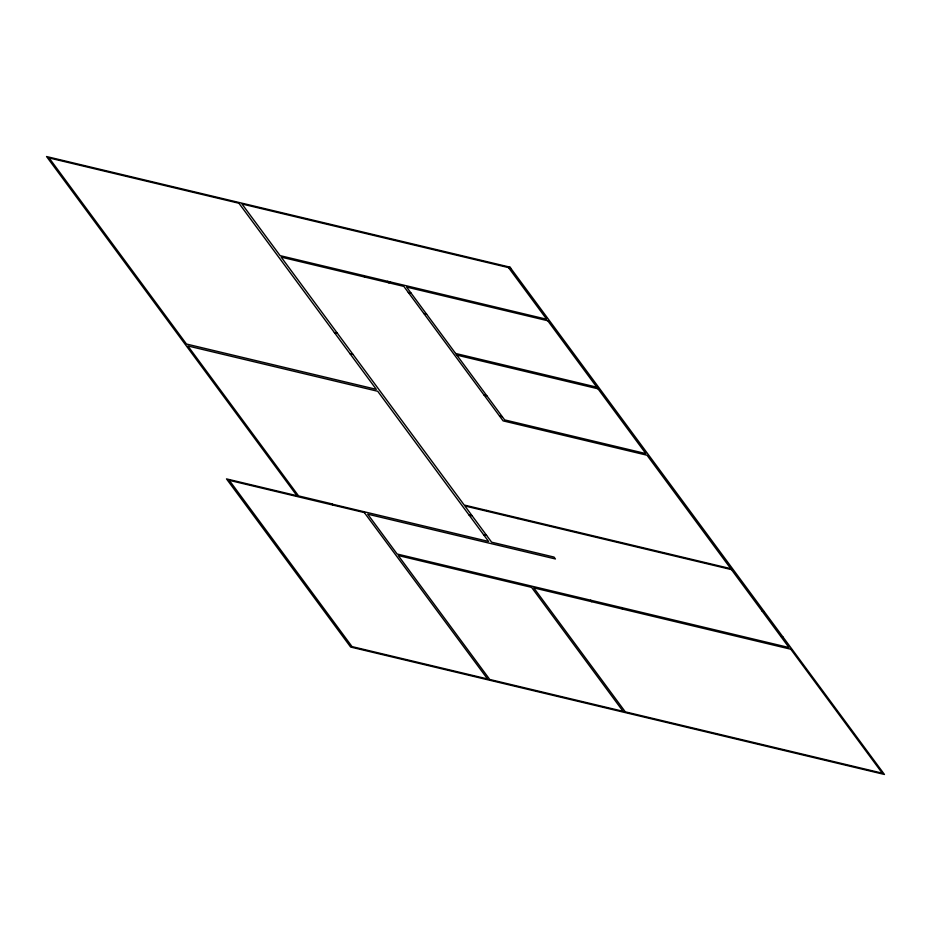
<?xml version="1.0" encoding="UTF-8"?>
<svg xmlns="http://www.w3.org/2000/svg" width="931" height="931" viewBox="0 0 931 931"><rect width="100%" height="100%" fill="white"/><g stroke="black" fill="none" stroke-linecap="round" stroke-linejoin="round"><path stroke-width="1.4" d="M390.508 281.988L388.774 282.791L387.68 281.313M510.677 268.116L241.967 203.982L280.103 255.641L546.672 319.263L508.535 267.604M408.313 292.462L411.071 293.114M423.873 313.538L426.619 314.189M455.62 353.466L596.783 387.168M456.818 355.095L597.981 388.786M334.392 332.576L337.429 333.31M350.009 353.733L353.047 354.467M484.073 395.093L486.832 395.756M499.563 416.076L502.321 416.739M730.754 568.655L464.197 505.033L281.185 257.119L403.833 286.387L503.101 420.87L647.022 455.224L788.999 647.545L397.118 554.015L367.698 514.156L555.423 558.961L554.026 557.075L491.615 542.179L464.883 505.975L731.452 569.597M469.096 515.064L472.133 515.786M483.538 534.627L486.576 535.348M332.239 504.137L488.577 541.458L377.707 391.264L187.864 345.948L298.56 495.897L332.064 503.904L332.937 505.079M364.417 512.597L229.294 480.338L352.034 646.603L487.541 678.955L363.637 511.631M762.128 611.143L764.27 611.655M780.725 636.338L782.866 636.851M621.396 607.547L622.525 609.06M363.567 275.564L364.649 277.031M590.661 600.204L591.779 601.717M517.229 517.683L517.927 518.637M486.773 510.421L487.472 511.363M509.955 267.15L46.55 156.536L296.919 495.699L226.501 478.895L350.626 647.045L884.45 774.464L509.955 267.15M238.93 203.249L49.087 157.933L186.456 344.028L376.299 389.344L238.93 203.249M547.754 320.741L406.591 287.051L504.649 419.893L645.811 453.583L547.754 320.741M531.566 587.356L398.235 555.528L489.729 679.467L623.06 711.296L531.566 587.356M790.78 649.221L533.777 587.88L625.271 711.831L882.274 773.172L790.78 649.221"/></g></svg>
